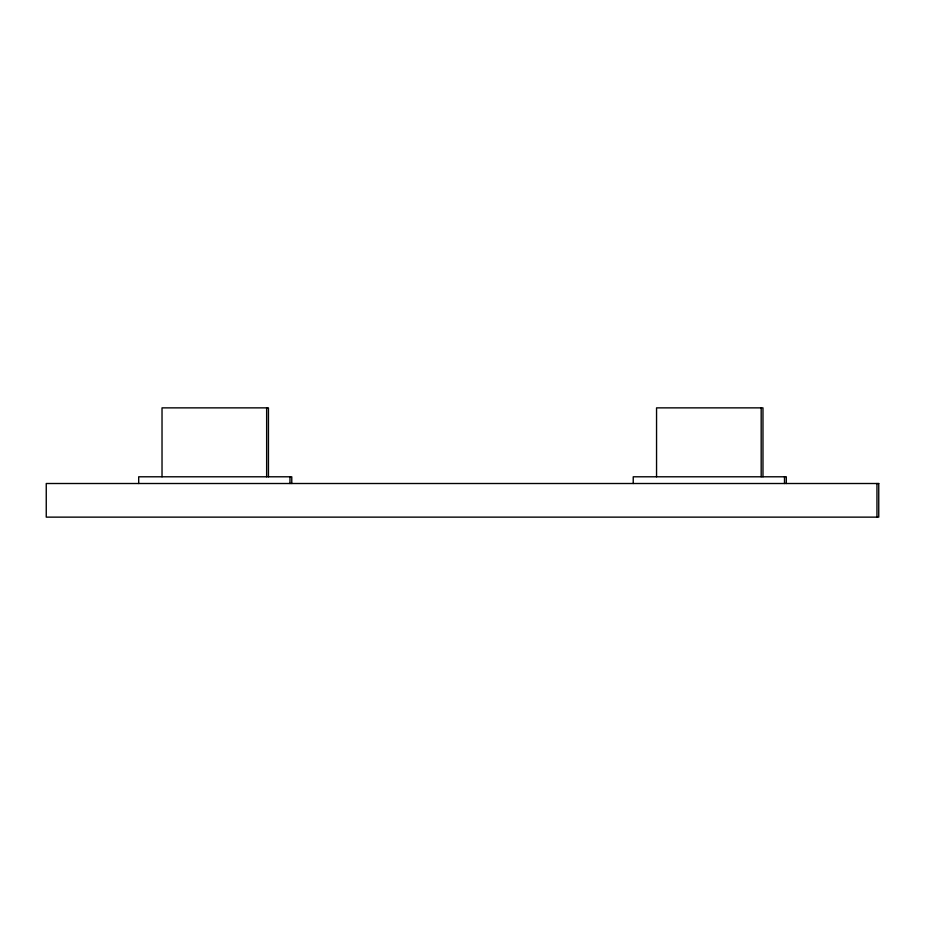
<?xml version="1.0" encoding="UTF-8"?>
<svg xmlns="http://www.w3.org/2000/svg" width="925" height="925" viewBox="0 0 925 925"><rect width="100%" height="100%" fill="white"/><g stroke="black" fill="none" stroke-linecap="round" stroke-linejoin="round"><path stroke-width="1.39" d="M876.958 483.509L876.958 517.133M786.308 483.509L786.308 476.791L633.232 476.791L633.232 483.509M784.504 476.791L784.504 483.509M762.975 476.791L762.975 407.867L656.553 407.867L656.553 476.791M761.183 407.867L761.183 476.791M291.768 483.509L291.768 476.791L138.692 476.791L138.692 483.509M289.976 476.791L289.976 483.509M268.447 476.791L268.447 407.867L162.025 407.867L162.025 476.791M266.643 407.867L266.643 476.791M878.75 483.509L46.25 483.509L46.25 517.133L878.75 517.133L878.75 483.509"/></g></svg>
